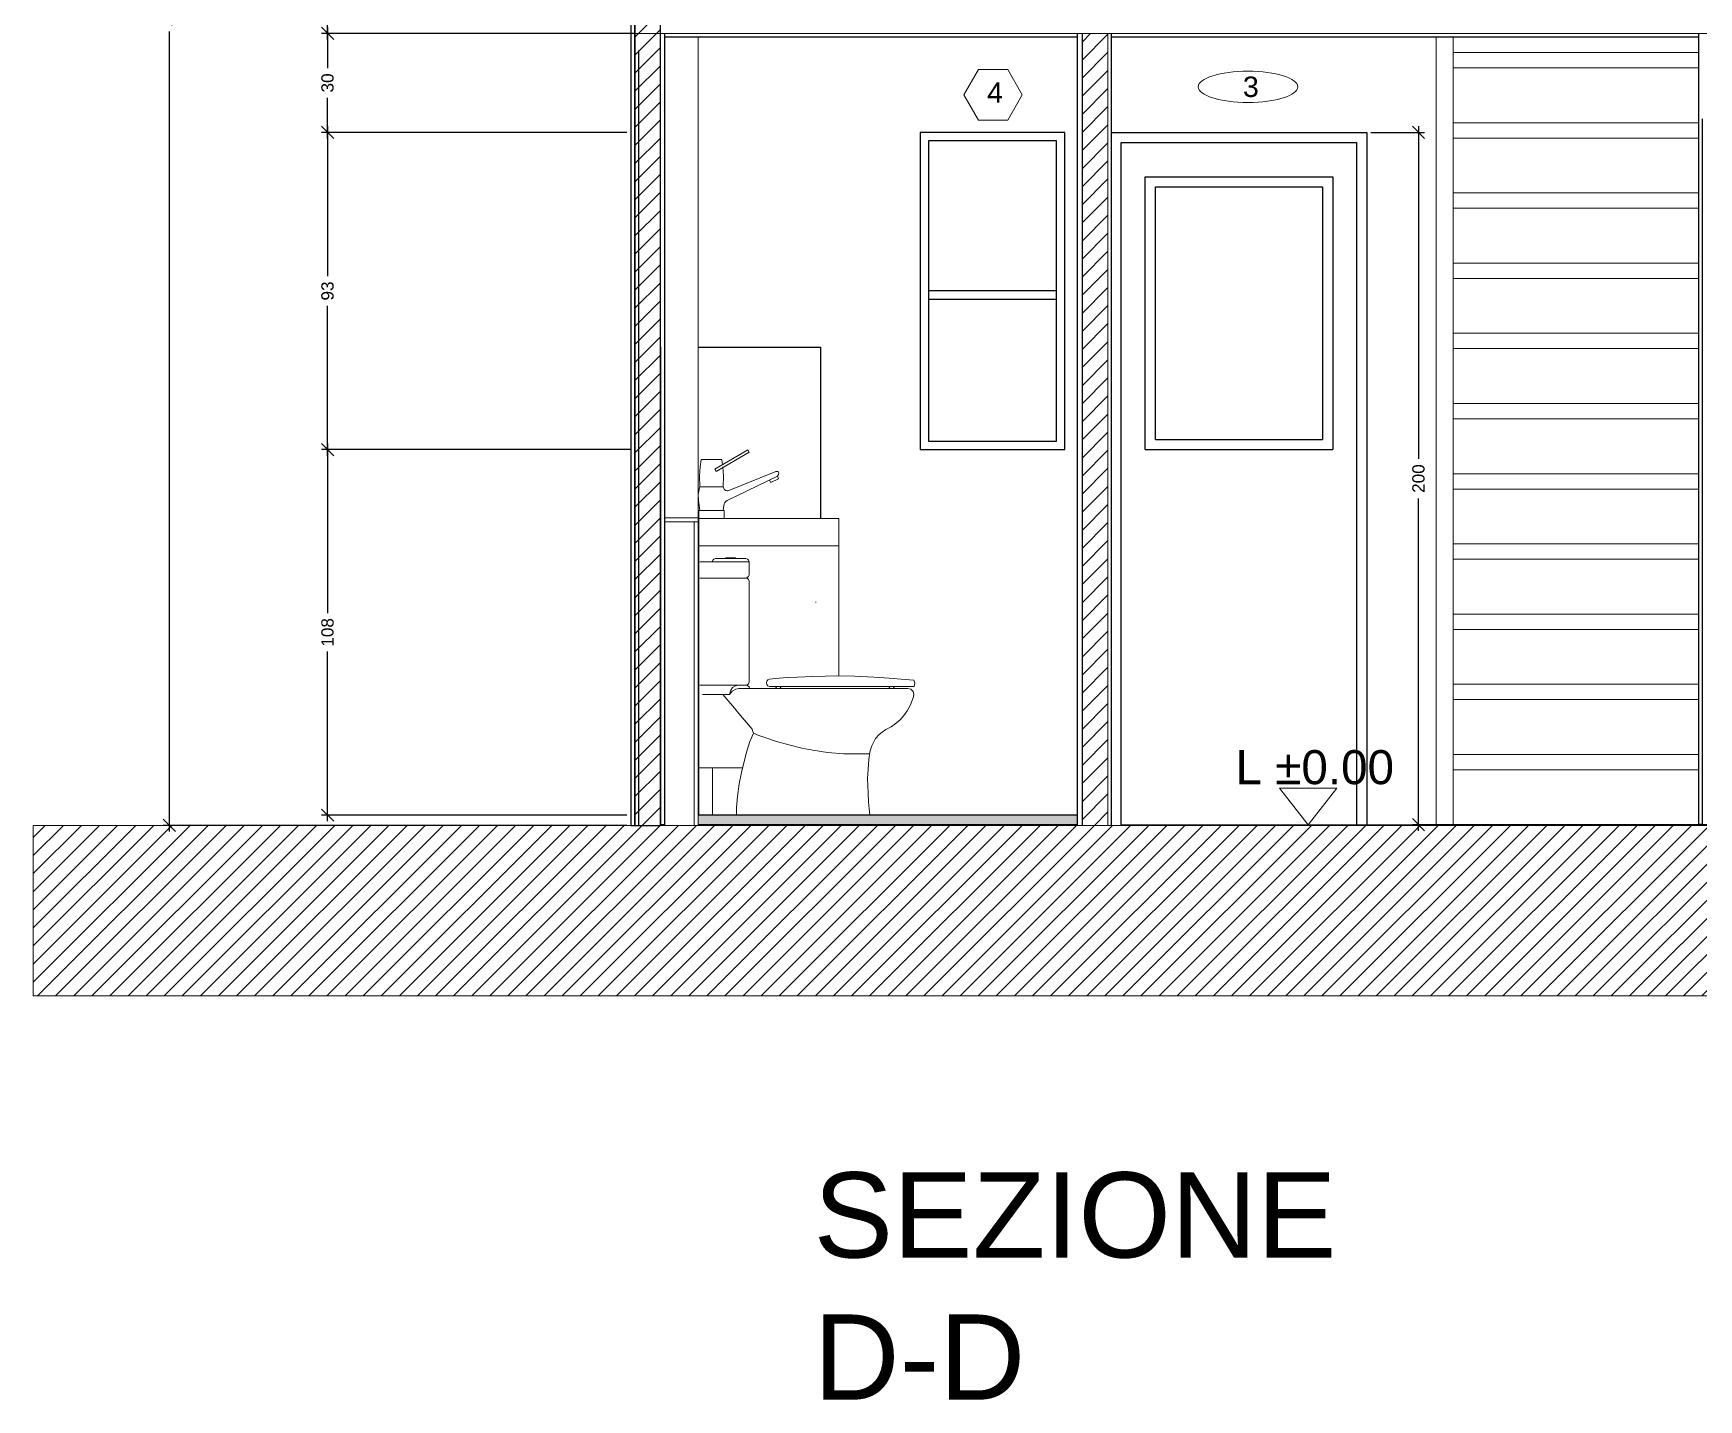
# Model space of a CAD drawing. Header units: centimetres. Extents: x -1332 to 7887, y -608 to 4152.
# Drawn here: x 2520 to 3008.2, y 3309.7 to 3710.3 of the extents above; entities that cross this region are included whole.
import ezdxf

# ---------------------------------------------------------------- set-up
doc = ezdxf.new("R2010")
doc.units = ezdxf.units.CM
doc.header["$MEASUREMENT"] = 0
doc.layers.get('DEFPOINTS').update_dxf_attribs({"color": 210})
doc.layers.add('ARREDI', color=252, linetype='Continuous', lineweight=18)
doc.layers.add('NUMERAZIONE', color=30, linetype='Continuous', lineweight=5)
for name, color, linetype in [('INFISSI', 130, 'Continuous'), ('quote nuove', 253, 'Continuous'), ('STRUTTURA', 7, 'Continuous')]:
    doc.layers.add(name, color=color, linetype=linetype)
doc.styles.add('ARIAL', font='Arial.ttf')
doc.styles.get("Standard").update_dxf_attribs({"font": 'Arial.ttf'})
doc.dimstyles.new('TICK_36', dxfattribs={"dimtxt": 3.6, "dimasz": 3.6, "dimexe": 1.8, "dimexo": 1.2, "dimgap": 1.8, "dimtad": 0, "dimdec": 0, "dimzin": 0, "dimdsep": 46, "dimtxsty": 'ARIAL', "dimblk": 'OBLIQUE', "dimcen": 1.8, "dimdle": 1.8, "dimclrd": 256, "dimclrt": 256, "dimadec": 0, "dimazin": 0, "dimtfac": 1, "dimtdec": 0, "dimtmove": 1, "dimatfit": 3, "dimldrblk": 'OPEN90', "dimfxl": 1, "dimtfill": 1, "dimtolj": 1, "dimtzin": 0, "dimarcsym": 0})

# ---------------------------------------------------------------- blocks, each defined once
blk = doc.blocks.new('4-rob-elev')
at = {"color": 0, "linetype": 'ByBlock'}
for p, q in [((0.87, 12.51), (9.26, 17.46)), ((9.59, 16.89), (9.26, 17.46)), ((-3.01, 10.77), (-2.91, 13.09)), ((-2.6, 15), (-2.91, 13.09)), ((2.6, 15), (-2.6, 15)), ((1.2, 11.95), (9.59, 16.89)), ((2.6, 15), (2.82, 13.66)), ((3.01, 10.77), (2.91, 13.09)), ((-3, 8), (-3.01, 10.77)), ((1.2, 11.95), (0.87, 12.51)), ((3, 8), (3.01, 10.77)), ((3.96, 4.53), (16.79, 10.77)), ((4.4, 7.11), (16.32, 11.95)), ((15.07, 9.11), (14.72, 9.76)), ((15.07, 9.11), (17.02, 10.11)), ((16.93, 11.97), (16.32, 11.95)), ((17.02, 10.11), (16.76, 10.75)), ((16.79, 10.77), (17.06, 11.15)), ((16.93, 11.97), (16.93, 11.97)), ((17.11, 11.56), (16.93, 11.97)), ((17.06, 11.15), (17.11, 11.56)), ((-3.05, 7.79), (-3.35, 6.07)), ((-3.35, 6.07), (-3.31, 4.62)), ((-3.31, 4.62), (-3.12, 3.32)), ((-3.05, 7.79), (-3, 8)), ((3, 8), (-3, 8)), ((3.05, 7.79), (3, 8)), ((-3.2, 2), (3.2, 2)), ((-3.2, 2), (-3.2, 0)), ((-3.2, 0), (3.2, 0)), ((-3.12, 3.32), (-3, 2)), ((3.12, 3.32), (3, 2)), ((3.2, 2), (3.2, 0))]:
    blk.add_line(p, q, dxfattribs=at)
for centre, radius, start, end in [((4.02, 8.04), 1, 194.2806, 292.1337), ((4.62, 3.18), 1.5, 115.9396, 174.6233)]:
    blk.add_arc(centre, radius, start, end, dxfattribs=at)
blk = doc.blocks.new('_Oblique')
at = {"color": 0, "linetype": 'ByBlock', "lineweight": -2}
blk.add_line((-0.5, -0.5), (0.5, 0.5), dxfattribs=at)
blk = doc.blocks.new('*D427')
at = {"layer": 'DEFPOINTS', "color": 0, "linetype": 'ByBlock', "transparency": 16777216}
for p in [(2696.33, 3588.29), (2606.23, 3481.09), (2695.13, 3481.09)]:
    blk.add_point(p, dxfattribs=at)
at = {"layer": 'quote nuove', "linetype": 'ByBlock', "lineweight": -2, "transparency": 16777216}
for p, q in [((2606.23, 3590.09), (2606.23, 3540.31)), ((2606.23, 3479.29), (2606.23, 3529.08))]:
    blk.add_line(p, q, dxfattribs=at)
at = {"layer": 'quote nuove', "color": 0, "linetype": 'ByBlock', "lineweight": -2, "transparency": 16777216}
for p, q in [((2695.13, 3588.29), (2604.43, 3588.29)), ((2693.93, 3481.09), (2604.43, 3481.09))]:
    blk.add_line(p, q, dxfattribs=at)
at = {"layer": 'quote nuove', "linetype": 'ByBlock', "lineweight": -2, "transparency": 16777216, "xscale": 3.6, "yscale": 3.6, "zscale": 3.6}
for p, rotation in [((2606.23, 3588.29), 90), ((2606.23, 3481.09), 270)]:
    blk.add_blockref('_Oblique', p, dxfattribs=dict(at, rotation=rotation))
at = {"layer": 'quote nuove', "linetype": 'ByBlock', "transparency": 16777216, "insert": (2606.23, 3534.69), "char_height": 3.6, "attachment_point": 5, "rotation": 90, "style": 'ARIAL', "bg_fill": 3, "box_fill_scale": 1.25, "bg_fill_color": 256, "bg_fill_true_color": 13158600, "bg_fill_transparency": 0}
blk.add_mtext('\\A1;108', dxfattribs=at)
blk = doc.blocks.new('_Open90')
at = {"color": 0, "linetype": 'ByBlock', "lineweight": -2}
for p, q in [((0, 0), (-1, 0)), ((-0.5, 0.5), (0, 0)), ((0, 0), (-0.5, -0.5))]:
    blk.add_line(p, q, dxfattribs=at)
blk = doc.blocks.new('*D428')
at = {"layer": 'DEFPOINTS', "color": 0, "linetype": 'ByBlock', "transparency": 16777216}
for p in [(2695.13, 3681.29), (2606.23, 3588.29), (2696.33, 3588.29)]:
    blk.add_point(p, dxfattribs=at)
at = {"layer": 'quote nuove', "linetype": 'ByBlock', "lineweight": -2, "transparency": 16777216}
for p, q in [((2606.23, 3683.09), (2606.23, 3639.17)), ((2606.23, 3586.49), (2606.23, 3630.42))]:
    blk.add_line(p, q, dxfattribs=at)
at = {"layer": 'quote nuove', "color": 0, "linetype": 'ByBlock', "lineweight": -2, "transparency": 16777216}
for p, q in [((2693.93, 3681.29), (2604.43, 3681.29)), ((2695.13, 3588.29), (2604.43, 3588.29))]:
    blk.add_line(p, q, dxfattribs=at)
at = {"layer": 'quote nuove', "linetype": 'ByBlock', "lineweight": -2, "transparency": 16777216, "xscale": 3.6, "yscale": 3.6, "zscale": 3.6}
for p, rotation in [((2606.23, 3681.29), 90), ((2606.23, 3588.29), 270)]:
    blk.add_blockref('_Oblique', p, dxfattribs=dict(at, rotation=rotation))
at = {"layer": 'quote nuove', "linetype": 'ByBlock', "transparency": 16777216, "insert": (2606.23, 3634.79), "char_height": 3.6, "attachment_point": 5, "rotation": 90, "style": 'ARIAL', "bg_fill": 3, "box_fill_scale": 1.25, "bg_fill_color": 256, "bg_fill_true_color": 13158600, "bg_fill_transparency": 0}
blk.add_mtext('\\A1;93', dxfattribs=at)
blk = doc.blocks.new('*D442')
at = {"layer": 'DEFPOINTS', "color": 0, "linetype": 'ByBlock', "transparency": 16777216}
for p in [(2910.93, 3681.29), (2926.08, 3681.29), (3324.43, 3478.28)]:
    blk.add_point(p, dxfattribs=at)
at = {"layer": 'quote nuove', "linetype": 'ByBlock', "lineweight": -2, "transparency": 16777216}
for p, q in [((2926.08, 3683.09), (2926.08, 3585.59)), ((2926.08, 3476.48), (2926.08, 3573.99))]:
    blk.add_line(p, q, dxfattribs=at)
at = {"layer": 'quote nuove', "color": 0, "linetype": 'ByBlock', "lineweight": -2, "transparency": 16777216}
for p, q in [((2912.13, 3681.29), (2927.88, 3681.29)), ((3323.23, 3478.28), (2924.28, 3478.28))]:
    blk.add_line(p, q, dxfattribs=at)
at = {"layer": 'quote nuove', "linetype": 'ByBlock', "lineweight": -2, "transparency": 16777216, "xscale": 3.6, "yscale": 3.6, "zscale": 3.6}
for p, rotation in [((2926.08, 3681.29), 90), ((2926.08, 3478.28), 270)]:
    blk.add_blockref('_Oblique', p, dxfattribs=dict(at, rotation=rotation))
at = {"layer": 'quote nuove', "linetype": 'ByBlock', "transparency": 16777216, "insert": (2926.08, 3579.79), "char_height": 3.6, "attachment_point": 5, "rotation": 90, "style": 'ARIAL', "bg_fill": 3, "box_fill_scale": 1.25, "bg_fill_color": 256, "bg_fill_true_color": 13158600, "bg_fill_transparency": 0}
blk.add_mtext('\\A1;200', dxfattribs=at)
blk = doc.blocks.new('*D444')
at = {"layer": 'DEFPOINTS', "color": 0, "linetype": 'ByBlock', "transparency": 16777216}
for p in [(2559.85, 3955.39), (2695.13, 3955.39), (2695.13, 3478.08)]:
    blk.add_point(p, dxfattribs=at)
at = {"layer": 'quote nuove', "color": 0, "linetype": 'ByBlock', "lineweight": -2, "transparency": 16777216}
for p, q in [((2693.93, 3955.39), (2558.05, 3955.39)), ((2693.93, 3478.08), (2558.05, 3478.08))]:
    blk.add_line(p, q, dxfattribs=at)
at = {"layer": 'quote nuove', "linetype": 'ByBlock', "lineweight": -2, "transparency": 16777216}
for p, q in [((2559.85, 3957.19), (2559.85, 3722.58)), ((2559.85, 3476.28), (2559.85, 3710.89))]:
    blk.add_line(p, q, dxfattribs=at)
at = {"layer": 'quote nuove', "linetype": 'ByBlock', "lineweight": -2, "transparency": 16777216, "xscale": 3.6, "yscale": 3.6, "zscale": 3.6}
for p, rotation in [((2559.85, 3955.39), 90), ((2559.85, 3478.08), 270)]:
    blk.add_blockref('_Oblique', p, dxfattribs=dict(at, rotation=rotation))
at = {"layer": 'quote nuove', "linetype": 'ByBlock', "transparency": 16777216, "insert": (2559.85, 3716.74), "char_height": 3.6, "attachment_point": 5, "rotation": 90, "style": 'ARIAL', "bg_fill": 3, "box_fill_scale": 1.25, "bg_fill_color": 256, "bg_fill_true_color": 13158600, "bg_fill_transparency": 0}
blk.add_mtext('\\A1;474', dxfattribs=at)
blk = doc.blocks.new('*D432')
at = {"layer": 'DEFPOINTS', "color": 0, "linetype": 'ByBlock', "transparency": 16777216}
for p in [(2606.23, 3710.3), (2697.53, 3710.3), (2695.13, 3681.29)]:
    blk.add_point(p, dxfattribs=at)
at = {"layer": 'quote nuove', "linetype": 'ByBlock', "lineweight": -2, "transparency": 16777216}
for p, q in [((2606.23, 3712.1), (2606.23, 3700.17)), ((2606.23, 3679.49), (2606.23, 3691.43))]:
    blk.add_line(p, q, dxfattribs=at)
at = {"layer": 'quote nuove', "color": 0, "linetype": 'ByBlock', "lineweight": -2, "transparency": 16777216}
for p, q in [((2696.33, 3710.3), (2604.43, 3710.3)), ((2693.93, 3681.29), (2604.43, 3681.29))]:
    blk.add_line(p, q, dxfattribs=at)
at = {"layer": 'quote nuove', "linetype": 'ByBlock', "lineweight": -2, "transparency": 16777216, "xscale": 3.6, "yscale": 3.6, "zscale": 3.6}
for p, rotation in [((2606.23, 3710.3), 90), ((2606.23, 3681.29), 270)]:
    blk.add_blockref('_Oblique', p, dxfattribs=dict(at, rotation=rotation))
at = {"layer": 'quote nuove', "linetype": 'ByBlock', "transparency": 16777216, "insert": (2606.23, 3695.8), "char_height": 3.6, "attachment_point": 5, "rotation": 90, "style": 'ARIAL', "bg_fill": 3, "box_fill_scale": 1.25, "bg_fill_color": 256, "bg_fill_true_color": 13158600, "bg_fill_transparency": 0}
blk.add_mtext('\\A1;30', dxfattribs=at)
blk = doc.blocks.new('*D434')
at = {"layer": 'DEFPOINTS', "color": 0, "transparency": 16777216}
for p in [(2606.23, 3726.31), (2606.23, 3710.3), (2606.23, 3710.3)]:
    blk.add_point(p, dxfattribs=at)
at = {"layer": 'quote nuove', "color": 0, "lineweight": -2, "transparency": 16777216}
for p, q in [((2605.03, 3726.31), (2604.43, 3726.31)), ((2605.03, 3710.3), (2604.43, 3710.3))]:
    blk.add_line(p, q, dxfattribs=at)
at = {"layer": 'quote nuove', "lineweight": -2, "transparency": 16777216}
for p, q in [((2606.23, 3728.11), (2606.23, 3722.51)), ((2606.23, 3708.5), (2606.23, 3714.1))]:
    blk.add_line(p, q, dxfattribs=at)
at = {"layer": 'quote nuove', "lineweight": -2, "transparency": 16777216, "xscale": 3.6, "yscale": 3.6, "zscale": 3.6}
for p, rotation in [((2606.23, 3726.31), 90), ((2606.23, 3710.3), 270)]:
    blk.add_blockref('_Oblique', p, dxfattribs=dict(at, rotation=rotation))
at = {"layer": 'quote nuove', "transparency": 16777216, "insert": (2606.23, 3718.31), "char_height": 3.6, "attachment_point": 5, "rotation": 90, "style": 'ARIAL', "bg_fill": 3, "box_fill_scale": 1.25, "bg_fill_color": 256, "bg_fill_true_color": 13158600, "bg_fill_transparency": 0}
blk.add_mtext('\\A1;16', dxfattribs=at)

msp = doc.modelspace()

# ---------------------------------------------------------------- hatches: boundary and pattern name
at = {"layer": 'STRUTTURA'}
h = msp.add_hatch(dxfattribs=at)
h.set_pattern_fill('ANSI31', color=0, scale=30)
h.paths.add_polyline_path([(2703.83, 3944.29), (2696.33, 3944.29), (2696.33, 3478.08), (2703.83, 3478.08), (2703.83, 3726.29), (2703.83, 3726.29)])
h = msp.add_hatch(dxfattribs=at)
h.set_pattern_fill('ANSI31', color=0, scale=30)
h.paths.add_polyline_path([(2834.93, 3710.31), (2827.43, 3710.31), (2827.43, 3478.08), (2834.93, 3478.08)])
h = msp.add_hatch(color=256, dxfattribs=at)
h.dxf.hatch_style = 1
h.paths.add_polyline_path([(2826.01, 3481.09), (2719.09, 3481.09), (2719.09, 3481.09), (2714.93, 3481.09), (2714.93, 3478.29), (2826.01, 3478.29)])

# ---------------------------------------------------------------- linework, layer by layer
at = {"layer": 'ARREDI'}
for p, q in [((2714.93, 3568.29), (2714.93, 3709.29)), ((2834.98, 3710.31), (2834.98, 3478.08)), ((2931.23, 3709.29), (2931.23, 3478.29)), ((2936.23, 3478.29), (2936.23, 3709.29)), ((3008.22, 3704.71), (2936.23, 3704.71)), ((3008.22, 3700.21), (2936.23, 3700.21)), ((3008.22, 3684.13), (2936.23, 3684.13)), ((3008.22, 3679.63), (2936.23, 3679.63)), ((3008.22, 3663.54), (2936.23, 3663.54)), ((3008.22, 3659.04), (2936.23, 3659.04)), ((3008.22, 3642.96), (2936.23, 3642.96)), ((3008.22, 3638.46), (2936.23, 3638.46)), ((3008.22, 3622.38), (2936.23, 3622.38)), ((3008.22, 3622.38), (2936.23, 3622.38)), ((3008.22, 3617.88), (2936.23, 3617.88)), ((3008.22, 3617.88), (2936.23, 3617.88)), ((3008.22, 3601.79), (2936.23, 3601.79)), ((3008.22, 3597.29), (2936.23, 3597.29)), ((3008.22, 3581.21), (2936.23, 3581.21)), ((3008.22, 3576.71), (2936.23, 3576.71)), ((2714.93, 3568.29), (2705.03, 3568.29)), ((2714.93, 3567.09), (2705.03, 3567.09)), ((2713.73, 3478.29), (2713.73, 3567.09)), ((2714.93, 3478.29), (2714.93, 3568.29)), ((2715.11, 3560.1), (2756.11, 3560.1)), ((3008.22, 3560.63), (2936.23, 3560.63)), ((2719.02, 3555.38), (2715.41, 3555.38)), ((2719.16, 3555.85), (2719.02, 3555.38)), ((2719.02, 3555.38), (2729.82, 3555.38)), ((2719.52, 3556.2), (2719.16, 3555.85)), ((2719.97, 3556.33), (2719.52, 3556.2)), ((2723.01, 3556.33), (2719.97, 3556.33)), ((2725.86, 3556.51), (2723.01, 3556.51)), ((2723.01, 3556.51), (2723.01, 3556.33)), ((2723.01, 3556.33), (2725.86, 3556.33)), ((2725.86, 3556.33), (2725.86, 3556.51)), ((2728.87, 3556.33), (2725.86, 3556.33)), ((2729.32, 3556.2), (2728.87, 3556.33)), ((2729.68, 3555.86), (2729.32, 3556.2)), ((2729.82, 3555.38), (2729.68, 3555.86)), ((2729.82, 3551.57), (2729.82, 3555.38)), ((3008.22, 3556.13), (2936.23, 3556.13)), ((2715.4, 3550.63), (2728.89, 3550.63)), ((2728.89, 3550.63), (2729.3, 3550.75)), ((2729.31, 3550.51), (2728.89, 3550.63)), ((2729.3, 3550.75), (2729.69, 3551.09)), ((2729.69, 3550.16), (2729.31, 3550.51)), ((2729.69, 3551.09), (2729.82, 3551.57)), ((2729.82, 3549.68), (2729.69, 3550.16)), ((2729.82, 3520.12), (2729.82, 3549.68)), ((2749.43, 3543.63), (2749.43, 3543.42)), ((3008.22, 3540.04), (2936.23, 3540.04)), ((3008.22, 3535.54), (2936.23, 3535.54)), ((2735.03, 3520.4), (2734.93, 3519.9)), ((2735.36, 3520.79), (2735.03, 3520.4)), ((2735.85, 3521.01), (2735.36, 3520.79)), ((2737.53, 3521.16), (2735.85, 3521.01)), ((2741.03, 3521.42), (2737.53, 3521.16)), ((2743.98, 3521.59), (2741.03, 3521.42)), ((2748.39, 3521.77), (2743.98, 3521.59)), ((2752.24, 3521.87), (2748.39, 3521.77)), ((2755.59, 3521.9), (2752.24, 3521.87)), ((2760.75, 3521.82), (2755.59, 3521.9)), ((2766.44, 3521.55), (2760.75, 3521.82)), ((2770.86, 3521.26), (2766.44, 3521.55)), ((2774.38, 3520.96), (2770.86, 3521.26)), ((2778.08, 3520.65), (2774.38, 3520.96)), ((2778.39, 3519.79), (2778.08, 3520.65)), ((2715.39, 3519.18), (2726.67, 3519.18)), ((2716.17, 3516.51), (2722.15, 3516.51)), ((2722.15, 3516.51), (2725.01, 3513.06)), ((2722.15, 3516.51), (2724.04, 3516.51)), ((2724.47, 3517.74), (2724.04, 3516.51)), ((2724.83, 3517.42), (2724.04, 3516.51)), ((2724.98, 3518.55), (2724.47, 3517.74)), ((2724.83, 3517.42), (2725.93, 3518)), ((2725.81, 3518.97), (2724.98, 3518.55)), ((2726.67, 3519.18), (2725.81, 3518.97)), ((2725.93, 3518), (2726.85, 3518.21)), ((2726.67, 3519.18), (2728.97, 3519.18)), ((2729.95, 3518.21), (2726.85, 3518.21)), ((2728.96, 3519.18), (2729.31, 3519.3)), ((2729.45, 3519.05), (2728.96, 3519.18)), ((2729.31, 3519.3), (2729.68, 3519.64)), ((2729.81, 3518.7), (2729.45, 3519.05)), ((2729.68, 3519.64), (2729.82, 3520.12)), ((2729.95, 3518.21), (2729.81, 3518.7)), ((2738.22, 3518.21), (2729.95, 3518.21)), ((2729.95, 3518.21), (2729.95, 3518.21)), ((2734.93, 3519.9), (2735.03, 3519.41)), ((2735.03, 3519.41), (2735.36, 3519)), ((2735.36, 3519), (2735.78, 3518.82)), ((2735.78, 3518.82), (2737.56, 3518.82)), ((2772.41, 3518.82), (2737.56, 3518.82)), ((2737.56, 3518.82), (2737.85, 3518.35)), ((2737.85, 3518.35), (2738.22, 3518.21)), ((2771.76, 3518.21), (2738.22, 3518.21)), ((2738.52, 3518.21), (2738.91, 3518.36)), ((2738.91, 3518.36), (2739.19, 3518.82)), ((2771.05, 3518.35), (2770.77, 3518.82)), ((2771.41, 3518.21), (2771.05, 3518.35)), ((2771.76, 3518.21), (2772.12, 3518.35)), ((2776.35, 3518.21), (2771.76, 3518.21)), ((2772.12, 3518.35), (2772.41, 3518.82)), ((2772.41, 3518.82), (2778.18, 3518.82)), ((2777.25, 3518.01), (2776.35, 3518.21)), ((2777.9, 3517.38), (2777.25, 3518.01)), ((2777.56, 3514.52), (2777.9, 3515.52)), ((2778.15, 3516.51), (2777.9, 3517.38)), ((2777.9, 3515.52), (2778.15, 3516.51)), ((2778.18, 3518.82), (2778.39, 3519.79)), ((3008.22, 3519.46), (2936.23, 3519.46)), ((2725.01, 3513.06), (2727.34, 3510.34)), ((2775.22, 3510.3), (2776.21, 3511.68)), ((2776.21, 3511.68), (2777.15, 3513.48)), ((2777.15, 3513.48), (2777.56, 3514.52)), ((3008.22, 3514.96), (2936.23, 3514.96)), ((2727.34, 3510.34), (2730.22, 3506.85)), ((2730.22, 3506.85), (2730.68, 3506.27)), ((2730.68, 3506.27), (2730.92, 3505.61)), ((2768.86, 3505.46), (2769.89, 3506.19)), ((2769.89, 3506.19), (2771.48, 3507)), ((2771.48, 3507), (2772.56, 3507.77)), ((2772.56, 3507.77), (2774.1, 3509.06)), ((2774.1, 3509.06), (2775.22, 3510.3)), ((2730.06, 3502.7), (2729.18, 3499.83)), ((2731.07, 3505.14), (2730.06, 3502.7)), ((2730.92, 3505.61), (2731.07, 3505.14)), ((2731.07, 3505.14), (2732.66, 3504.46)), ((2732.66, 3504.46), (2734.76, 3503.78)), ((2734.76, 3503.78), (2737.82, 3502.7)), ((2737.82, 3502.7), (2741.48, 3501.68)), ((2741.48, 3501.68), (2745.28, 3500.73)), ((2765.25, 3499.58), (2765.68, 3501.25)), ((2765.68, 3501.25), (2766.37, 3502.58)), ((2766.37, 3502.58), (2766.93, 3503.53)), ((2766.93, 3503.53), (2767.96, 3504.73)), ((2767.96, 3504.73), (2768.86, 3505.46)), ((2728.37, 3496.82), (2727.56, 3493.59)), ((2729.18, 3499.83), (2728.37, 3496.82)), ((2745.28, 3500.73), (2748.54, 3500.12)), ((2748.54, 3500.12), (2752.82, 3499.51)), ((2752.82, 3499.51), (2757.63, 3499.1)), ((2757.63, 3499.1), (2765.19, 3499.1)), ((2764.74, 3494.56), (2764.95, 3497.39)), ((2764.95, 3497.39), (2765.25, 3499.58)), ((3008.22, 3498.88), (2936.23, 3498.88)), ((2715.11, 3494.93), (2719.09, 3494.93)), ((2719.09, 3494.93), (2719.09, 3481.09)), ((2719.09, 3494.93), (2727.9, 3494.93)), ((2727.56, 3493.59), (2726.9, 3490.28)), ((2764.57, 3491.86), (2764.74, 3494.56)), ((2764.7, 3487.53), (2764.57, 3491.86)), ((3008.22, 3494.38), (2936.23, 3494.38)), ((2726.46, 3486.53), (2726.17, 3483.3)), ((2726.9, 3490.28), (2726.46, 3486.53)), ((2764.83, 3484.87), (2764.7, 3487.53)), ((2726.17, 3483.3), (2726.17, 3481.09)), ((2765, 3482.98), (2764.83, 3484.87)), ((2765.25, 3481.09), (2765, 3482.98))]:
    msp.add_line(p, q, dxfattribs=at)
at = {"layer": 'ARREDI', "lineweight": -2}
for p, q in [((2714.93, 3618.3), (2750.73, 3618.3)), ((2750.73, 3618.3), (2750.73, 3568.09))]:
    msp.add_line(p, q, dxfattribs=at)
at = {"layer": 'ARREDI'}
msp.add_lwpolyline([(2756.11, 3521.89), (2756.11, 3568.09), (2715.11, 3568.09), (2715.11, 3481.09), (2719.09, 3481.09)], dxfattribs=at)
at = {"layer": 'INFISSI', "color": 4}
for p, q in [((2845.93, 3588.29), (2845.93, 3668.29)), ((2845.93, 3668.29), (2900.93, 3668.29)), ((2900.93, 3668.29), (2900.93, 3588.29)), ((2848.93, 3591.29), (2848.93, 3665.29)), ((2848.93, 3665.29), (2897.93, 3665.29)), ((2897.93, 3665.29), (2897.93, 3591.29)), ((2848.93, 3591.29), (2897.93, 3591.29)), ((2845.93, 3588.29), (2900.93, 3588.29))]:
    msp.add_line(p, q, dxfattribs=at)
for points in [[(2822.43, 3588.29), (2822.43, 3681.29), (2779.93, 3681.29), (2779.93, 3588.29), (2822.43, 3588.29)], [(2835.93, 3681.29), (2835.93, 3681.29), (2910.93, 3681.29), (2910.93, 3478.29)], [(2838.93, 3478.29), (2838.93, 3678.29), (2907.93, 3678.29), (2907.93, 3478.29)], [(2819.93, 3634.79), (2782.43, 3634.79)], [(2819.93, 3632.29), (2782.43, 3632.29)]]:
    msp.add_lwpolyline(points, dxfattribs=at)
msp.add_lwpolyline([(2819.93, 3590.79), (2819.93, 3678.79), (2782.43, 3678.79), (2782.43, 3590.79)], close=True, dxfattribs=at)
at = {"layer": 'NUMERAZIONE'}
for points in [[(2809.91, 3692.32), (2805.64, 3699.72), (2797.09, 3699.72), (2792.81, 3692.32), (2797.09, 3684.91), (2805.64, 3684.91)], [(2885.29, 3489.03), (2893.73, 3478.29), (2902.18, 3489.03)]]:
    msp.add_lwpolyline(points, close=True, dxfattribs=at)
msp.add_ellipse((2876.1, 3694.66), major_axis=(14.61, 0), ratio=0.314087, dxfattribs=at)
at = {"layer": 'STRUTTURA'}
for p, q in [((2826.01, 3710.29), (2826.01, 3478.29)), ((2827.43, 3710.29), (2827.43, 3478.29)), ((2835.93, 3710.29), (2835.93, 3478.29)), ((2835.93, 3709.29), (3008.22, 3709.29)), ((2697.53, 3483.29), (2697.53, 3705.29)), ((3008.22, 3689.36), (3008.22, 3689.36)), ((2703.83, 3618.3), (2703.83, 3478.63)), ((2826.01, 3481.09), (2714.93, 3481.09)), ((2826.01, 3478.29), (2714.93, 3478.29))]:
    msp.add_line(p, q, dxfattribs=at)
for points in [[(2695.13, 3944.29), (2695.13, 3478.08), (2696.33, 3478.08), (2696.33, 3944.29)], [(2696.33, 3710.29), (3315.73, 3710.36), (3315.73, 3726.36), (2696.33, 3726.29), (2696.33, 3710.29)], [(2705.03, 3710.29), (2705.03, 3478.29), (2703.83, 3478.29), (2703.83, 3710.29)], [(2705.03, 3709.29), (2826.01, 3709.29)], [(3009.22, 3685.22), (3009.22, 3478.33), (3008.22, 3478.33), (3008.22, 3710.33)], [(2696.33, 3701.69), (2696.33, 3478.08), (2697.53, 3478.08), (2697.53, 3703.1)], [(2838.93, 3478.29), (3315.73, 3478.29)]]:
    msp.add_lwpolyline(points, dxfattribs=at)
msp.add_lwpolyline([(2696.33, 3478.08), (2703.83, 3478.08), (2703.83, 3944.29), (2696.33, 3944.29)], close=True, dxfattribs=at)

# ---------------------------------------------------------------- block references
at = {"layer": 'ARREDI', "xscale": 1.153141009408302, "yscale": 1.153141009408302, "zscale": 1.153141009408302}
msp.add_blockref('4-rob-elev', (2718.8, 3568.09), dxfattribs=at)

# ---------------------------------------------------------------- texts
at = {"layer": 'NUMERAZIONE'}
msp.add_text('L ±0.00', height=9.989, dxfattribs=at).set_placement((2872.45, 3490.17))
at = {"layer": 'NUMERAZIONE', "ltscale": 0.1, "char_height": 6, "attachment_point": 1}
for s, width, insert in [('3', 6, (2874.6, 3697.68)), ('4', 0.5819, (2799.59, 3695.96))]:
    msp.add_mtext_dynamic_manual_height_columns(s, width=width, gutter_width=12.5, heights=[0], dxfattribs=dict(at, insert=insert))
at = {"layer": 'STRUTTURA', "ltscale": 0.1, "insert": (2748.73, 3376.37), "char_height": 25, "attachment_point": 1}
msp.add_mtext_dynamic_manual_height_columns('SEZIONE D-D', width=23.9932, gutter_width=12.5, heights=[0], dxfattribs=at)

# ---------------------------------------------------------------- next in the draw order: dimensions: what is measured, and where the dimension line sits
at = {"layer": 'quote nuove', "linetype": 'ByBlock'}
for base, p1, p2, text, picture, middle in [((2926.08, 3681.29), (3324.43, 3478.28), (2910.93, 3681.29), '200', '*D442', (2926.08, 3579.79)), ((2606.23, 3481.09), (2696.33, 3588.29), (2695.13, 3481.09), '108', '*D427', (2606.23, 3534.69))]:
    dim = msp.add_linear_dim(base=base, p1=p1, p2=p2, angle=90, text=text, dimstyle='TICK_36', dxfattribs=at)
    dim.commit()
    dim.dimension.update_dxf_attribs({"geometry": picture, "text_midpoint": middle, "dimtype": 160})

# ---------------------------------------------------------------- next in the draw order: dimensions: what is measured, and where the dimension line sits
dim = msp.add_linear_dim(base=(2606.23, 3588.29), p1=(2695.13, 3681.29), p2=(2696.33, 3588.29), angle=90, dimstyle='TICK_36', dxfattribs=at)
dim.commit()
dim.dimension.update_dxf_attribs({"geometry": '*D428', "text_midpoint": (2606.23, 3634.79)})

# ---------------------------------------------------------------- next in the draw order: dimensions: what is measured, and where the dimension line sits
dim = msp.add_linear_dim(base=(2559.85, 3955.39), p1=(2695.13, 3478.08), p2=(2695.13, 3955.39), angle=90, text='474', dimstyle='TICK_36', dxfattribs=at)
dim.commit()
dim.dimension.update_dxf_attribs({"geometry": '*D444', "text_midpoint": (2559.85, 3716.74), "dimtype": 160})

# ---------------------------------------------------------------- next in the draw order: hatches: boundary and pattern name
at = {"layer": 'ARREDI'}
h = msp.add_hatch(dxfattribs=at)
h.set_pattern_fill('ANSI31', color=0, scale=30)
h.paths.add_polyline_path([(2519.97, 3478.08), (2519.97, 3428.08), (3483.56, 3428.08), (3483.56, 3478.08)])

# ---------------------------------------------------------------- next in the draw order: linework, layer by layer
msp.add_lwpolyline([(2519.97, 3478.08), (3483.56, 3478.08), (3483.56, 3428.08), (2519.97, 3428.08)], close=True, dxfattribs=at)

# ---------------------------------------------------------------- next in the draw order: dimensions: what is measured, and where the dimension line sits
at = {"layer": 'quote nuove', "linetype": 'ByBlock'}
dim = msp.add_linear_dim(base=(2606.23, 3710.3), p1=(2695.13, 3681.29), p2=(2697.53, 3710.3), angle=90, text='30', dimstyle='TICK_36', dxfattribs=at)
dim.commit()
dim.dimension.update_dxf_attribs({"geometry": '*D432', "text_midpoint": (2606.23, 3695.8), "dimtype": 160})

# ---------------------------------------------------------------- next in the draw order: dimensions: what is measured, and where the dimension line sits
at = {"layer": 'quote nuove'}
dim = msp.add_linear_dim(base=(2606.23, 3710.3), p1=(2606.23, 3726.31), p2=(2606.23, 3710.3), angle=90, dimstyle='TICK_36', dxfattribs=at)
dim.commit()
dim.dimension.update_dxf_attribs({"geometry": '*D434', "text_midpoint": (2606.23, 3718.31)})

doc.saveas('drawing.dxf')
